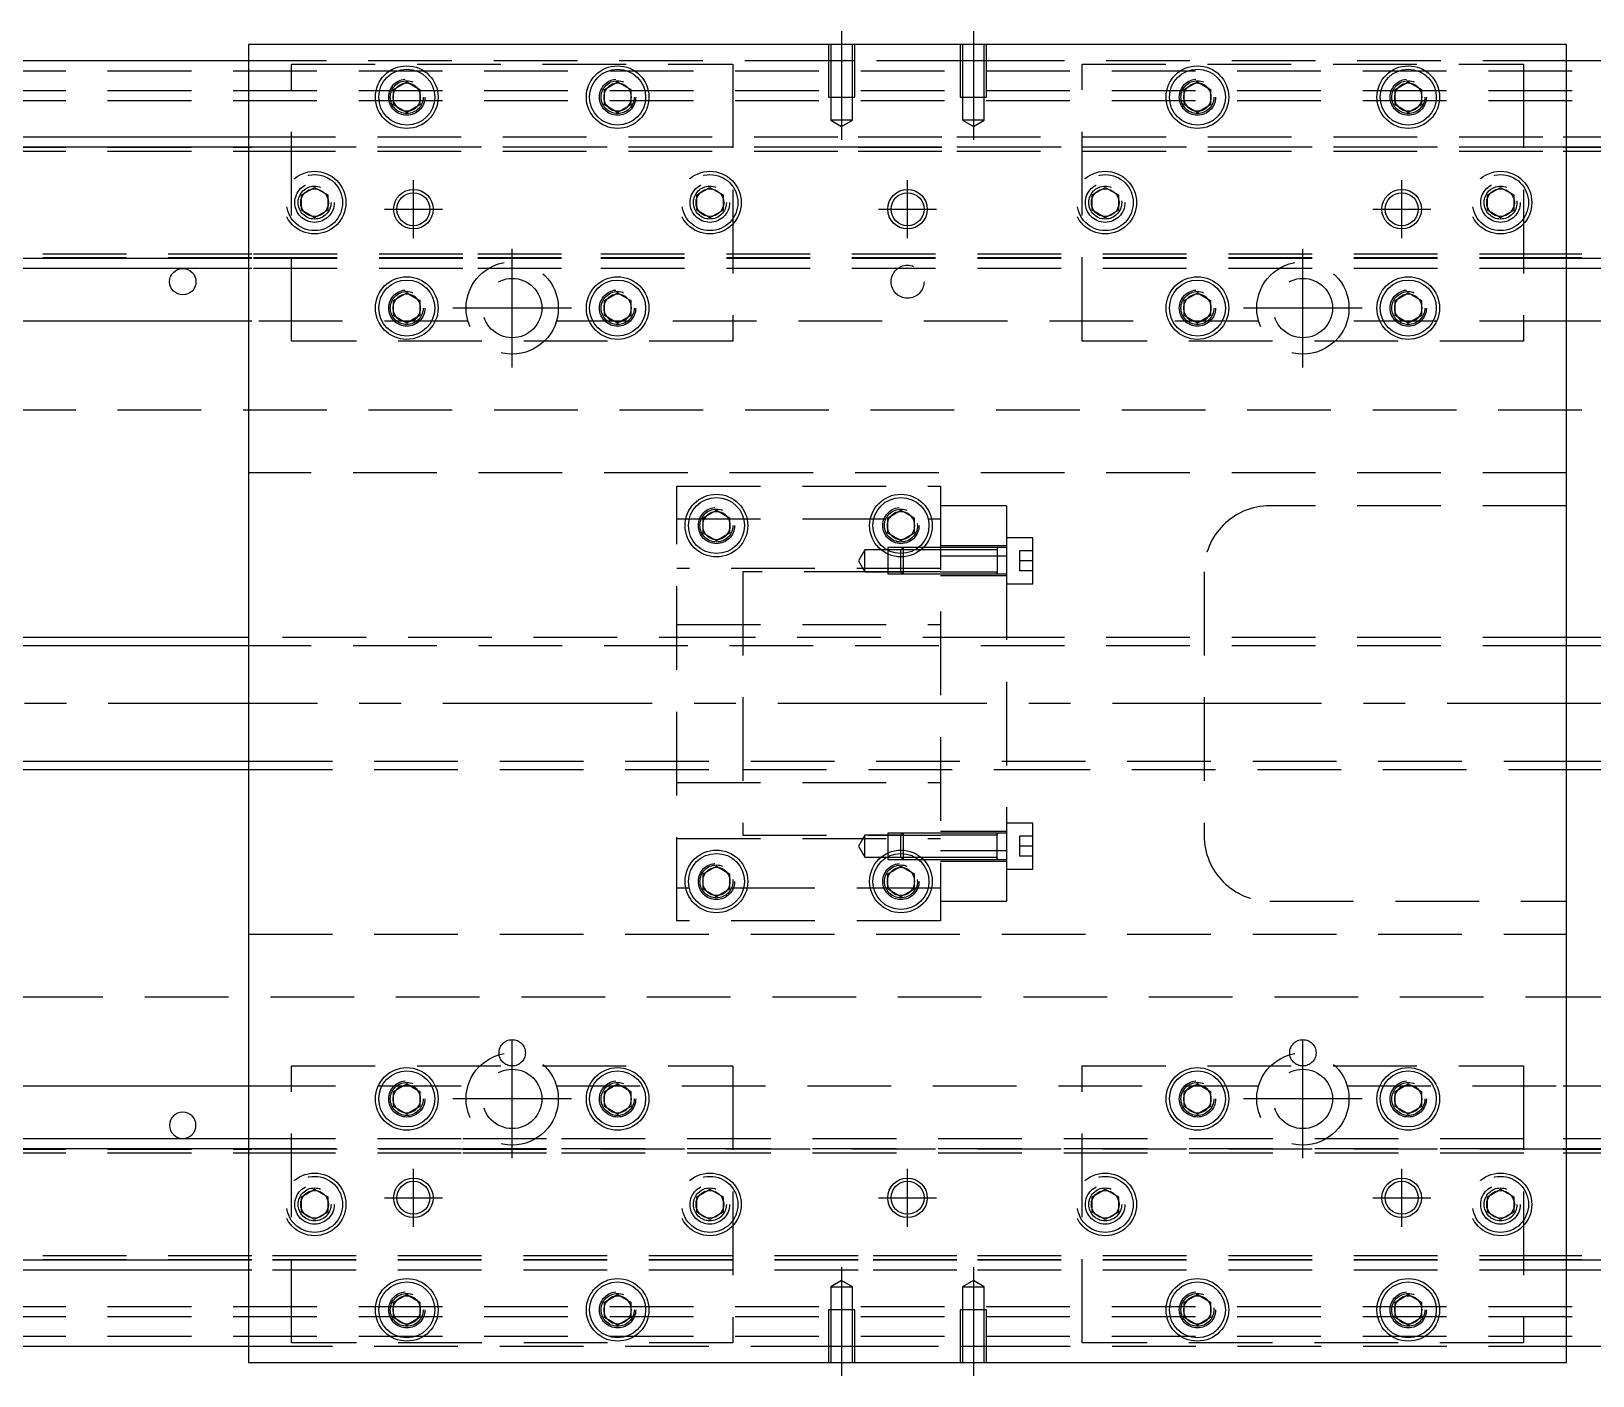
# Model space of a CAD drawing. Extents: x -20 to 921, y -280 to 102.
# Drawn here: x 217 to 454, y -102 to 102 of the extents above; entities that cross this region are included whole.
import ezdxf

# ---------------------------------------------------------------- set-up
doc = ezdxf.new("R2010")
doc.units = 0
doc.linetypes.add('CENTER', pattern=[50.8, 31.75, -6.35, 6.35, -6.35])
doc.linetypes.add('DASHED', pattern=[19.05, 12.7, -6.35])
doc.layers.get('0').update_dxf_attribs({"linetype": 'CONTINUOUS'})
doc.layers.add('CENTER', color=1, linetype='CENTER')

msp = doc.modelspace()

# ---------------------------------------------------------------- linework, layer by layer
at = {"color": 7, "linetype": 'CONTINUOUS'}
for p, q in [((450, 100), (250, 100)), ((250, 100), (250, -100)), ((450, -100), (450, 100)), ((250, 97.5), (0, 97.5)), ((700, 97.5), (450, 97.5)), ((272, 93.1547), (274, 94.309402)), ((272, 90.8453), (272, 93.1547)), ((274, 94.309402), (276, 93.1547)), ((276, 93.1547), (276, 90.8453)), ((304, 93.1547), (306, 94.309402)), ((304, 90.8453), (304, 93.1547)), ((306, 94.309402), (308, 93.1547)), ((308, 93.1547), (308, 90.8453)), ((392, 93.1547), (394, 94.309402)), ((392, 90.8453), (392, 93.1547)), ((394, 94.309402), (396, 93.1547)), ((396, 93.1547), (396, 90.8453)), ((424, 93.1547), (426, 94.309402)), ((424, 90.8453), (424, 93.1547)), ((426, 94.309402), (428, 93.1547)), ((428, 93.1547), (428, 90.8453)), ((274, 89.690598), (272, 90.8453)), ((276, 90.8453), (274, 89.690598)), ((306, 89.690598), (304, 90.8453)), ((308, 90.8453), (306, 89.690598)), ((394, 89.690598), (392, 90.8453)), ((396, 90.8453), (394, 89.690598)), ((426, 89.690598), (424, 90.8453)), ((428, 90.8453), (426, 89.690598)), ((0, 86), (250, 86)), ((450, 86), (700, 86)), ((0, 84.460392), (250, 84.460392)), ((450, 84.460392), (700, 84.460392)), ((250, 67.539608), (0, 67.539608)), ((700, 67.539608), (450, 67.539608)), ((250, 66), (0, 66)), ((700, 66), (450, 66)), ((272, 61.1547), (274, 62.309402)), ((274, 62.309402), (276, 61.1547)), ((304, 61.1547), (306, 62.309402)), ((306, 62.309402), (308, 61.1547)), ((392, 61.1547), (394, 62.309402)), ((394, 62.309402), (396, 61.1547)), ((424, 61.1547), (426, 62.309402)), ((426, 62.309402), (428, 61.1547)), ((272, 58.8453), (272, 61.1547)), ((276, 61.1547), (276, 58.8453)), ((304, 58.8453), (304, 61.1547)), ((308, 61.1547), (308, 58.8453)), ((392, 58.8453), (392, 61.1547)), ((396, 61.1547), (396, 58.8453)), ((424, 58.8453), (424, 61.1547)), ((428, 61.1547), (428, 58.8453)), ((250, 58), (176.708204, 58)), ((274, 57.690598), (272, 58.8453)), ((276, 58.8453), (274, 57.690598)), ((306, 57.690598), (304, 58.8453)), ((308, 58.8453), (306, 57.690598)), ((394, 57.690598), (392, 58.8453)), ((396, 58.8453), (394, 57.690598)), ((426, 57.690598), (424, 58.8453)), ((428, 58.8453), (426, 57.690598)), ((523.291796, 58), (450, 58)), ((319, 28.1547), (321, 29.309402)), ((321, 29.309402), (323, 28.1547)), ((347, 28.1547), (349, 29.309402)), ((349, 29.309402), (351, 28.1547)), ((319, 25.8453), (319, 28.1547)), ((323, 28.1547), (323, 25.8453)), ((347, 25.8453), (347, 28.1547)), ((351, 28.1547), (351, 25.8453)), ((321, 24.690598), (319, 25.8453)), ((323, 25.8453), (321, 24.690598)), ((349, 24.690598), (347, 25.8453)), ((351, 25.8453), (349, 24.690598)), ((363.6, 19.65063), (363.6, 19.651316)), ((250, 10), (28, 10)), ((643, 10), (450, 10)), ((28, -10), (250, -10)), ((450, -10), (643, -10)), ((363.6, -23.65064), (363.6, -23.649954)), ((319, -25.8453), (321, -24.690598)), ((319, -28.1547), (319, -25.8453)), ((321, -24.690598), (323, -25.8453)), ((323, -25.8453), (323, -28.1547)), ((347, -25.8453), (349, -24.690598)), ((347, -28.1547), (347, -25.8453)), ((349, -24.690598), (351, -25.8453)), ((351, -25.8453), (351, -28.1547)), ((321, -29.309402), (319, -28.1547)), ((323, -28.1547), (321, -29.309402)), ((349, -29.309402), (347, -28.1547)), ((351, -28.1547), (349, -29.309402)), ((176.708204, -58), (250, -58)), ((272, -58.8453), (274, -57.690598)), ((272, -61.1547), (272, -58.8453)), ((274, -57.690598), (276, -58.8453)), ((276, -58.8453), (276, -61.1547)), ((304, -58.8453), (306, -57.690598)), ((304, -61.1547), (304, -58.8453)), ((306, -57.690598), (308, -58.8453)), ((308, -58.8453), (308, -61.1547)), ((392, -58.8453), (394, -57.690598)), ((392, -61.1547), (392, -58.8453)), ((394, -57.690598), (396, -58.8453)), ((396, -58.8453), (396, -61.1547)), ((424, -58.8453), (426, -57.690598)), ((424, -61.1547), (424, -58.8453)), ((426, -57.690598), (428, -58.8453)), ((428, -58.8453), (428, -61.1547)), ((450, -58), (523.291796, -58)), ((274, -62.309402), (272, -61.1547)), ((276, -61.1547), (274, -62.309402)), ((306, -62.309402), (304, -61.1547)), ((308, -61.1547), (306, -62.309402)), ((394, -62.309402), (392, -61.1547)), ((396, -61.1547), (394, -62.309402)), ((426, -62.309402), (424, -61.1547)), ((428, -61.1547), (426, -62.309402)), ((0, -66), (250, -66)), ((450, -66), (700, -66)), ((0, -67.539608), (250, -67.539608)), ((450, -67.539608), (700, -67.539608)), ((250, -84.460392), (0, -84.460392)), ((700, -84.460392), (450, -84.460392)), ((250, -86), (0, -86)), ((700, -86), (450, -86)), ((272, -90.8453), (274, -89.690598)), ((274, -89.690598), (276, -90.8453)), ((304, -90.8453), (306, -89.690598)), ((306, -89.690598), (308, -90.8453)), ((392, -90.8453), (394, -89.690598)), ((394, -89.690598), (396, -90.8453)), ((424, -90.8453), (426, -89.690598)), ((426, -89.690598), (428, -90.8453)), ((272, -93.1547), (272, -90.8453)), ((276, -90.8453), (276, -93.1547)), ((304, -93.1547), (304, -90.8453)), ((308, -90.8453), (308, -93.1547)), ((392, -93.1547), (392, -90.8453)), ((396, -90.8453), (396, -93.1547)), ((424, -93.1547), (424, -90.8453)), ((428, -90.8453), (428, -93.1547)), ((274, -94.309402), (272, -93.1547)), ((276, -93.1547), (274, -94.309402)), ((306, -94.309402), (304, -93.1547)), ((308, -93.1547), (306, -94.309402)), ((394, -94.309402), (392, -93.1547)), ((396, -93.1547), (394, -94.309402)), ((426, -94.309402), (424, -93.1547)), ((428, -93.1547), (426, -94.309402)), ((0, -97.5), (250, -97.5)), ((450, -97.5), (700, -97.5)), ((250, -100), (450, -100))]:
    msp.add_line(p, q, dxfattribs=at)
at = {"color": 3, "linetype": 'DASHED'}
for p, q in [((338.000006, 100), (338.000006, 92)), ((338.35, 100), (338.35, 92)), ((341.65, 92), (341.65, 100)), ((341.999994, 92), (341.999994, 100)), ((358.000006, 100), (358.000006, 92)), ((358.35, 100), (358.35, 92)), ((361.65, 92), (361.65, 100)), ((361.999994, 92), (361.999994, 100)), ((338.000006, 97.5), (250, 97.5)), ((341.999994, 97.5), (338.000006, 97.5)), ((358.000006, 97.5), (341.999994, 97.5)), ((361.999994, 97.5), (358.000006, 97.5)), ((450, 97.5), (361.999994, 97.5)), ((0, 96), (700, 96)), ((256.5, 55), (256.5, 97)), ((256.5, 97), (323.5, 97)), ((323.5, 97), (323.5, 55)), ((376.5, 55), (376.5, 97)), ((376.5, 97), (443.5, 97)), ((443.5, 97), (443.5, 55)), ((0, 93), (700, 93)), ((0, 91.5), (700, 91.5)), ((338.000006, 92), (341.999994, 92)), ((338.35, 92), (338.35, 88.5)), ((341.65, 88.5), (341.65, 92)), ((358.000006, 92), (361.999994, 92)), ((358.35, 92), (358.35, 88.5)), ((361.65, 88.5), (361.65, 92)), ((341.65, 88.5), (338.35, 88.5)), ((338.35, 88.5), (340, 87.547372)), ((340, 87.547372), (341.65, 88.5)), ((361.65, 88.5), (358.35, 88.5)), ((358.35, 88.5), (360, 87.547372)), ((360, 87.547372), (361.65, 88.5)), ((250, 86), (250.5, 86)), ((250.5, 86), (342.5, 86)), ((342.5, 86), (357.5, 86)), ((357.5, 86), (449.5, 86)), ((449.5, 86), (450, 86)), ((0, 84.403994), (250.5, 84.403994)), ((0, 83.8), (250.5, 83.8)), ((250, 84.460392), (250.5, 84.460392)), ((250.5, 84.460392), (342.5, 84.460392)), ((342.5, 84.403994), (250.5, 84.403994)), ((250.5, 83.8), (342.5, 83.8)), ((342.5, 84.460392), (357.5, 84.460392)), ((342.5, 84.403994), (357.5, 84.403994)), ((342.5, 83.8), (357.5, 83.8)), ((357.5, 84.460392), (449.5, 84.460392)), ((449.5, 84.403994), (357.5, 84.403994)), ((357.5, 83.8), (449.5, 83.8)), ((449.5, 84.460392), (450, 84.460392)), ((449.5, 84.403994), (700, 84.403994)), ((449.5, 83.8), (700, 83.8)), ((258, 77.1547), (260, 78.309402)), ((260, 78.309402), (262, 77.1547)), ((318, 77.1547), (320, 78.309402)), ((320, 78.309402), (322, 77.1547)), ((378, 77.1547), (380, 78.309402)), ((380, 78.309402), (382, 77.1547)), ((438, 77.1547), (440, 78.309402)), ((440, 78.309402), (442, 77.1547)), ((257.5, 76), (257.534018, 76.411016)), ((258, 74.8453), (258, 77.1547)), ((262, 77.1547), (262, 74.8453)), ((317.5, 76), (317.534018, 76.411016)), ((318, 74.8453), (318, 77.1547)), ((322, 77.1547), (322, 74.8453)), ((378, 74.8453), (378, 77.1547)), ((382, 77.1547), (382, 74.8453)), ((382.483582, 76.286038), (382.5, 76)), ((438, 74.8453), (438, 77.1547)), ((442, 77.1547), (442, 74.8453)), ((442.483582, 76.286038), (442.5, 76)), ((260, 73.690598), (258, 74.8453)), ((262, 74.8453), (260, 73.690598)), ((320, 73.690598), (318, 74.8453)), ((322, 74.8453), (320, 73.690598)), ((380, 73.690598), (378, 74.8453)), ((382, 74.8453), (380, 73.690598)), ((440, 73.690598), (438, 74.8453)), ((442, 74.8453), (440, 73.690598)), ((250.5, 68.2), (0, 68.2)), ((250.5, 67.596006), (0, 67.596006)), ((250.5, 67.539608), (250, 67.539608)), ((282.5, 68.2), (250.5, 68.2)), ((282.5, 67.596006), (250.5, 67.596006)), ((282.5, 67.539608), (250.5, 67.539608)), ((297.5, 68.2), (282.5, 68.2)), ((297.5, 67.596006), (282.5, 67.596006)), ((297.5, 67.539608), (282.5, 67.539608)), ((449.5, 68.2), (297.5, 68.2)), ((449.5, 67.596006), (297.5, 67.596006)), ((449.5, 67.539608), (297.5, 67.539608)), ((700, 68.2), (449.5, 68.2)), ((700, 67.596006), (449.5, 67.596006)), ((450, 67.539608), (449.5, 67.539608)), ((250.5, 66), (250, 66)), ((282.5, 66), (250.5, 66)), ((297.5, 66), (282.5, 66)), ((449.5, 66), (297.5, 66)), ((450, 66), (449.5, 66)), ((250.5, 58), (250, 58)), ((283.291796, 58), (250.5, 58)), ((403.291796, 58), (296.708204, 58)), ((305.464102, 58), (305.359688, 58)), ((306.640312, 58), (306.535898, 58)), ((393.464102, 58), (393.359688, 58)), ((394.640312, 58), (394.535898, 58)), ((449.5, 58), (416.708204, 58)), ((450, 58), (449.5, 58)), ((323.5, 55), (256.5, 55)), ((443.5, 55), (376.5, 55)), ((700, 44.5), (5.640312, 44.5)), ((450, 35), (250, 35)), ((315, -33), (315, 33)), ((315, 33), (355, 33)), ((355, 33), (355, -33)), ((365, 30), (355, 30)), ((365, 30), (365, 22.36068)), ((450, 30), (405, 30)), ((315, 28), (355, 28)), ((318.5, 27), (318.518502, 27.303588)), ((351.483582, 27.286038), (351.5, 27)), ((365, 23.900636), (355, 23.900636)), ((369, 25.150636), (365, 25.150636)), ((369, 18.150636), (369, 25.150636)), ((343.5, 23.300636), (342.547372, 21.650636)), ((342.547372, 21.650636), (343.5, 20.000636)), ((343.5, 20.000636), (343.5, 23.300636)), ((347, 23.300636), (343.5, 23.300636)), ((347, 23.65063), (347, 23.25)), ((349.34998, 23.65063), (347, 23.65063)), ((348.99998, 23.300636), (347, 23.300636)), ((347, 23.25), (347, 22.691578)), ((347, 22.691578), (347, 19.65064)), ((349.35, 23.650636), (349, 23.300636)), ((349, 22.75), (349, 23.300636)), ((351.092176, 23.300636), (349, 23.300636)), ((349, 22.25), (349, 22.75)), ((349, 20.000636), (349, 22.25)), ((351.616146, 23.65063), (349.349994, 23.65063)), ((349.35, 23.650636), (349.35, 22.764436)), ((351.616152, 23.650636), (349.35, 23.650636)), ((349.35, 22.764436), (349.35, 22.262912)), ((349.35, 22.262912), (349.35, 19.650636)), ((351.979462, 23.300636), (351.092176, 23.300636)), ((352.368118, 23.65063), (351.616146, 23.65063)), ((352.368124, 23.650636), (351.616152, 23.650636)), ((355, 23.300636), (351.979462, 23.300636)), ((355, 23.65063), (352.368118, 23.65063)), ((355, 23.650636), (352.368124, 23.650636)), ((365, 22.36068), (355, 22.36068)), ((363.605, 23.650636), (355.00002, 23.650636)), ((363.6, 23.300636), (355.00002, 23.300636)), ((365, 23.650636), (363.595, 23.650636)), ((363.6, 23.650636), (363.6, 19.650636)), ((365, 22.36068), (365, -22.36068)), ((367, 23.150636), (367, 21.650636)), ((369, 23.150636), (367, 23.150636)), ((367, 21.650636), (367, 20.150636)), ((369, 21.650636), (367, 21.650636)), ((355, 20.5), (315, 20.5)), ((325, 20), (325, -20)), ((347, 20), (325, 20)), ((343.5, 20.000636), (347, 20.000636)), ((347, 20.000636), (348.99998, 20.000636)), ((349.000636, 20), (347, 20)), ((347, 19.65064), (349.34998, 19.65064)), ((349, 20.000636), (349.35, 19.650636)), ((355, 20), (349.000636, 20)), ((349.349994, 19.65064), (355, 19.65064)), ((349.35, 19.650636), (355, 19.650636)), ((355, 19.400636), (365, 19.400636)), ((355.00002, 20.000636), (363.6, 20.000636)), ((355.00002, 19.650636), (363.605, 19.650636)), ((363.595, 19.650636), (365, 19.650636)), ((363.6, 19.650636), (363.6, 19.867096)), ((369, 20.150636), (367, 20.150636)), ((395, 20), (395, -20)), ((365, 18.150636), (369, 18.150636)), ((315, 12), (355, 12)), ((324.99998, 10), (250, 10)), ((365, 10), (325, 10)), ((450, 10), (365.00002, 10)), ((450, 8.75), (250, 8.75)), ((250, -8.75), (450, -8.75)), ((250, -10), (324.99998, -10)), ((325, -10), (365, -10)), ((365.00002, -10), (450, -10)), ((315, -12), (355, -12)), ((369, -18.150636), (365, -18.150636)), ((369, -25.150636), (369, -18.150636)), ((315, -20.5), (355, -20.5)), ((325, -20), (347, -20)), ((343.5, -20.000636), (342.547372, -21.650636)), ((343.5, -23.300636), (343.5, -20.000636)), ((347, -20.000636), (343.5, -20.000636)), ((347, -19.65064), (347, -22.691578)), ((349.34998, -19.65064), (347, -19.65064)), ((347, -20), (349.000636, -20)), ((348.99998, -20.000636), (347, -20.000636)), ((349.35, -19.650636), (349, -20.000636)), ((349, -22.25), (349, -20.000636)), ((349.000636, -20), (355, -20)), ((355, -19.65064), (349.349994, -19.65064)), ((349.35, -19.650636), (349.35, -22.262912)), ((355, -19.650636), (349.35, -19.650636)), ((365, -19.400636), (355, -19.400636)), ((363.605, -19.650636), (355.00002, -19.650636)), ((363.6, -20.000636), (355.00002, -20.000636)), ((365, -19.650636), (363.595, -19.650636)), ((363.6, -19.867096), (363.6, -19.650636)), ((363.6, -19.650636), (363.6, -19.867302)), ((363.6, -23.434174), (363.6, -19.867096)), ((367, -20.150636), (367, -21.650636)), ((369, -20.150636), (367, -20.150636)), ((342.547372, -21.650636), (343.5, -23.300636)), ((343.5, -23.300636), (347, -23.300636)), ((347, -22.691578), (347, -23.25)), ((347, -23.25), (347, -23.65063)), ((347, -23.300636), (348.99998, -23.300636)), ((347, -23.65063), (349.34998, -23.65063)), ((349, -22.75), (349, -22.25)), ((349, -23.300636), (349, -22.75)), ((349, -23.300636), (351.092176, -23.300636)), ((349, -23.300636), (349.35, -23.650636)), ((349.349994, -23.65063), (351.616146, -23.65063)), ((349.35, -22.262912), (349.35, -22.764436)), ((349.35, -22.764436), (349.35, -23.650636)), ((349.35, -23.650636), (351.616152, -23.650636)), ((351.092176, -23.300636), (351.979462, -23.300636)), ((351.616146, -23.65063), (352.368118, -23.65063)), ((351.616152, -23.650636), (352.368124, -23.650636)), ((351.979462, -23.300636), (355, -23.300636)), ((352.368118, -23.65063), (355, -23.65063)), ((352.368124, -23.650636), (355, -23.650636)), ((365, -22.36068), (355, -22.36068)), ((365, -22.36068), (355, -22.36068)), ((355.00002, -23.300636), (363.6, -23.300636)), ((355.00002, -23.650636), (363.605, -23.650636)), ((363.595, -23.650636), (365, -23.650636)), ((363.6, -23.433926), (363.6, -23.650636)), ((363.6, -23.650636), (363.6, -23.434174)), ((365, -22.36068), (365, -30)), ((367, -21.650636), (367, -23.150636)), ((369, -21.650636), (367, -21.650636)), ((369, -23.150636), (367, -23.150636)), ((355, -23.900636), (365, -23.900636)), ((365, -25.150636), (369, -25.150636)), ((355, -28), (315, -28)), ((323.483582, -26.713962), (323.5, -27)), ((351.483582, -26.713962), (351.5, -27)), ((355, -30), (365, -30)), ((405, -30), (450, -30)), ((355, -33), (315, -33)), ((250, -35), (450, -35)), ((5.640312, -44.5), (700, -44.5)), ((256.5, -97), (256.5, -55)), ((256.5, -55), (323.5, -55)), ((323.5, -55), (323.5, -97)), ((376.5, -55), (443.5, -55)), ((376.5, -97), (376.5, -55)), ((443.5, -55), (443.5, -97)), ((250, -58), (250.5, -58)), ((250.5, -58), (283.291796, -58)), ((296.708204, -58), (403.291796, -58)), ((305.359688, -58), (305.464102, -58)), ((306.535898, -58), (306.640312, -58)), ((416.708204, -58), (449.5, -58)), ((449.5, -58), (450, -58)), ((271.5, -60), (271.512884, -59.746512)), ((303.5, -60), (303.518502, -59.696412)), ((250, -66), (250.5, -66)), ((250.5, -66), (282.5, -66)), ((282.5, -66), (297.5, -66)), ((297.5, -66), (449.5, -66)), ((449.5, -66), (450, -66)), ((0, -67.596006), (250.5, -67.596006)), ((0, -68.2), (250.5, -68.2)), ((250, -67.539608), (250.5, -67.539608)), ((250.5, -67.539608), (282.5, -67.539608)), ((282.5, -67.596006), (250.5, -67.596006)), ((250.5, -68.2), (282.5, -68.2)), ((282.5, -67.539608), (297.5, -67.539608)), ((282.5, -67.596006), (297.5, -67.596006)), ((282.5, -68.2), (297.5, -68.2)), ((297.5, -67.539608), (449.5, -67.539608)), ((449.5, -67.596006), (297.5, -67.596006)), ((297.5, -68.2), (449.5, -68.2)), ((449.5, -67.539608), (450, -67.539608)), ((449.5, -67.596006), (700, -67.596006)), ((449.5, -68.2), (700, -68.2)), ((257.5, -76), (257.534018, -75.588984)), ((258, -74.8453), (260, -73.690598)), ((258, -77.1547), (258, -74.8453)), ((260, -73.690598), (262, -74.8453)), ((262, -74.8453), (262, -77.1547)), ((317.5, -76), (317.534018, -75.588984)), ((318, -74.8453), (320, -73.690598)), ((318, -77.1547), (318, -74.8453)), ((320, -73.690598), (322, -74.8453)), ((322, -74.8453), (322, -77.1547)), ((377.5, -76), (377.534018, -75.588984)), ((378, -74.8453), (380, -73.690598)), ((378, -77.1547), (378, -74.8453)), ((380, -73.690598), (382, -74.8453)), ((382, -74.8453), (382, -77.1547)), ((437.5, -76), (437.534018, -75.588984)), ((438, -74.8453), (440, -73.690598)), ((438, -77.1547), (438, -74.8453)), ((440, -73.690598), (442, -74.8453)), ((442, -74.8453), (442, -77.1547)), ((260, -78.309402), (258, -77.1547)), ((262, -77.1547), (260, -78.309402)), ((320, -78.309402), (318, -77.1547)), ((322, -77.1547), (320, -78.309402)), ((380, -78.309402), (378, -77.1547)), ((382, -77.1547), (380, -78.309402)), ((440, -78.309402), (438, -77.1547)), ((442, -77.1547), (440, -78.309402)), ((250.5, -83.8), (0, -83.8)), ((250.5, -84.403994), (0, -84.403994)), ((250.5, -84.460392), (250, -84.460392)), ((342.5, -83.8), (250.5, -83.8)), ((342.5, -84.403994), (250.5, -84.403994)), ((342.5, -84.460392), (250.5, -84.460392)), ((357.5, -83.8), (342.5, -83.8)), ((357.5, -84.403994), (342.5, -84.403994)), ((357.5, -84.460392), (342.5, -84.460392)), ((449.5, -83.8), (357.5, -83.8)), ((449.5, -84.403994), (357.5, -84.403994)), ((449.5, -84.460392), (357.5, -84.460392)), ((700, -83.8), (449.5, -83.8)), ((700, -84.403994), (449.5, -84.403994)), ((450, -84.460392), (449.5, -84.460392)), ((250.5, -86), (250, -86)), ((342.5, -86), (250.5, -86)), ((340, -87.547372), (338.35, -88.5)), ((341.65, -88.5), (340, -87.547372)), ((357.5, -86), (342.5, -86)), ((449.5, -86), (357.5, -86)), ((360, -87.547372), (358.35, -88.5)), ((361.65, -88.5), (360, -87.547372)), ((450, -86), (449.5, -86)), ((338.35, -88.5), (341.65, -88.5)), ((338.35, -88.5), (338.35, -92)), ((341.65, -92), (341.65, -88.5)), ((358.35, -88.5), (361.65, -88.5)), ((358.35, -88.5), (358.35, -92)), ((361.65, -92), (361.65, -88.5)), ((0, -91.5), (700, -91.5)), ((271.5, -92), (271.512884, -91.746512)), ((303.5, -92), (303.512884, -91.746512)), ((341.999994, -92), (338.000006, -92)), ((338.000006, -92), (338.000006, -100)), ((338.35, -92), (338.35, -100)), ((341.65, -100), (341.65, -92)), ((341.999994, -100), (341.999994, -92)), ((361.999994, -92), (358.000006, -92)), ((358.000006, -92), (358.000006, -100)), ((358.35, -92), (358.35, -100)), ((361.65, -100), (361.65, -92)), ((361.999994, -100), (361.999994, -92)), ((396.483582, -91.713962), (396.5, -92)), ((423.5, -92), (423.512884, -91.746512)), ((0, -93), (700, -93)), ((0, -96), (700, -96)), ((323.5, -97), (256.5, -97)), ((443.5, -97), (376.5, -97)), ((250, -97.5), (338.000006, -97.5)), ((338.000006, -97.5), (341.999994, -97.5)), ((341.999994, -97.5), (358.000006, -97.5)), ((358.000006, -97.5), (361.999994, -97.5)), ((361.999994, -97.5), (450, -97.5))]:
    msp.add_line(p, q, dxfattribs=at)
at = {"color": 3, "linetype": 'CONTINUOUS'}
for p, q in [((250, 8.75), (28, 8.75)), ((643, 8.75), (450, 8.75)), ((28, -8.75), (250, -8.75)), ((450, -8.75), (643, -8.75))]:
    msp.add_line(p, q, dxfattribs=at)
at = {"color": 7, "linetype": 'CONTINUOUS'}
for centre, radius in [((274, 92), 4.75), ((274, 92), 4.25), ((306, 92), 4.75), ((306, 92), 4.25), ((394, 92), 4.75), ((394, 92), 4.25), ((426, 92), 4.75), ((426, 92), 4.25), ((260, 76), 2.1), ((275, 75), 2.5), ((320, 76), 2.1), ((350, 75), 3), ((350, 75), 2.5), ((380, 76), 2.1), ((425, 75), 2.5), ((440, 76), 2.1), ((240, 64), 2), ((274, 60), 4.75), ((274, 60), 4.25), ((306, 60), 4.75), ((306, 60), 4.25), ((394, 60), 4.75), ((394, 60), 4.25), ((426, 60), 4.75), ((426, 60), 4.25), ((321, 27), 4.75), ((321, 27), 4.25), ((349, 27), 4.75), ((349, 27), 4.25), ((321, -27), 4.75), ((321, -27), 4.25), ((349, -27), 4.75), ((349, -27), 4.25), ((274, -60), 4.75), ((274, -60), 4.25), ((306, -60), 4.75), ((306, -60), 4.25), ((394, -60), 4.75), ((394, -60), 4.25), ((426, -60), 4.75), ((426, -60), 4.25), ((275, -75), 2.5), ((350, -75), 3), ((350, -75), 2.5), ((425, -75), 2.5), ((260, -76), 2.1), ((320, -76), 2.1), ((380, -76), 2.1), ((440, -76), 2.1), ((274, -92), 4.75), ((306, -92), 4.75), ((394, -92), 4.75), ((426, -92), 4.75), ((274, -92), 4.25), ((306, -92), 4.25), ((394, -92), 4.25), ((426, -92), 4.25)]:
    msp.add_circle(centre, radius, dxfattribs=at)
at = {"color": 3, "linetype": 'DASHED'}
for centre, radius in [((274, 92), 2.75), ((274, 92), 2.5), ((306, 92), 2.75), ((306, 92), 2.5), ((394, 92), 2.75), ((394, 92), 2.5), ((426, 92), 2.75), ((426, 92), 2.5), ((260, 76), 4.75), ((320, 76), 4.75), ((380, 76), 4.75), ((440, 76), 4.75), ((260, 76), 4.25), ((260, 76), 3), ((260, 76), 2.5), ((320, 76), 4.25), ((320, 76), 3), ((320, 76), 2.5), ((380, 76), 4.25), ((380, 76), 3), ((380, 76), 2.5), ((440, 76), 4.25), ((440, 76), 3), ((440, 76), 2.5), ((290, 60), 7), ((350, 64), 2.5), ((410, 60), 7), ((290, 60), 4.5), ((410, 60), 4.5), ((274, 60), 2.75), ((274, 60), 2.5), ((306, 60), 2.75), ((306, 60), 2.5), ((394, 60), 2.75), ((394, 60), 2.5), ((426, 60), 2.75), ((426, 60), 2.5), ((321, 27), 2.75), ((321, 27), 2.5), ((349, 27), 2.75), ((349, 27), 2.5), ((321, -27), 2.75), ((321, -27), 2.5), ((349, -27), 2.75), ((349, -27), 2.5), ((290, -53), 2), ((410, -53), 2), ((290, -60), 7), ((410, -60), 7), ((290, -60), 4.5), ((410, -60), 4.5), ((274, -60), 2.75), ((274, -60), 2.5), ((306, -60), 2.75), ((306, -60), 2.5), ((394, -60), 2.75), ((394, -60), 2.5), ((426, -60), 2.75), ((426, -60), 2.5), ((260, -76), 4.75), ((260, -76), 4.25), ((260, -76), 3), ((320, -76), 4.75), ((320, -76), 4.25), ((320, -76), 3), ((380, -76), 4.75), ((380, -76), 4.25), ((380, -76), 3), ((440, -76), 4.75), ((440, -76), 4.25), ((440, -76), 3), ((260, -76), 2.5), ((320, -76), 2.5), ((380, -76), 2.5), ((440, -76), 2.5), ((274, -92), 2.75), ((274, -92), 2.5), ((306, -92), 2.75), ((306, -92), 2.5), ((394, -92), 2.75), ((394, -92), 2.5), ((426, -92), 2.75), ((426, -92), 2.5)]:
    msp.add_circle(centre, radius, dxfattribs=at)
at = {"color": 3, "linetype": 'CONTINUOUS'}
for centre in [(275, 75), (425, 75), (275, -75), (425, -75)]:
    msp.add_circle(centre, 3, dxfattribs=at)
at = {"color": 7, "linetype": 'CONTINUOUS'}
for centre, radius, start, end in [((274, 92), 2.1, 162.24721, 180), ((274, 92), 2.1, 137.75279, 162.24721), ((274, 92), 2.1, 102.24721, 137.75279), ((274, 92), 2.1, 77.75279, 102.24721), ((274, 92), 2.1, 42.24721, 77.75279), ((274, 92), 2.1, 17.75279, 42.24721), ((274, 92), 2.1, 342.24721, 17.75279), ((306, 92), 2.1, 162.24721, 180), ((306, 92), 2.1, 137.75279, 162.24721), ((306, 92), 2.1, 102.24721, 137.75279), ((306, 92), 2.1, 77.75279, 102.24721), ((306, 92), 2.1, 42.24721, 77.75279), ((306, 92), 2.1, 17.75279, 42.24721), ((306, 92), 2.1, 342.24721, 17.75279), ((394, 92), 2.1, 162.24721, 180), ((394, 92), 2.1, 137.75279, 162.24721), ((394, 92), 2.1, 102.24721, 137.75279), ((394, 92), 2.1, 77.75279, 102.24721), ((394, 92), 2.1, 42.24721, 77.75279), ((394, 92), 2.1, 17.75279, 42.24721), ((394, 92), 2.1, 342.24721, 17.75279), ((426, 92), 2.1, 162.24721, 180), ((426, 92), 2.1, 137.75279, 162.24721), ((426, 92), 2.1, 102.24721, 137.75279), ((426, 92), 2.1, 77.75279, 102.24721), ((426, 92), 2.1, 42.24721, 77.75279), ((426, 92), 2.1, 17.75279, 42.24721), ((426, 92), 2.1, 342.24721, 17.75279), ((274, 92), 2.1, 180, 197.75279), ((274, 92), 2.1, 197.75279, 222.24721), ((274, 92), 2.1, 222.24721, 257.75279), ((274, 92), 2.1, 282.24721, 317.75279), ((274, 92), 2.1, 317.75279, 342.24721), ((306, 92), 2.1, 180, 197.75279), ((306, 92), 2.1, 197.75279, 222.24721), ((306, 92), 2.1, 222.24721, 257.75279), ((306, 92), 2.1, 282.24721, 317.75279), ((306, 92), 2.1, 317.75279, 342.24721), ((394, 92), 2.1, 180, 197.75279), ((394, 92), 2.1, 197.75279, 222.24721), ((394, 92), 2.1, 222.24721, 257.75279), ((394, 92), 2.1, 282.24721, 317.75279), ((394, 92), 2.1, 317.75279, 342.24721), ((426, 92), 2.1, 180, 197.75279), ((426, 92), 2.1, 197.75279, 222.24721), ((426, 92), 2.1, 222.24721, 257.75279), ((426, 92), 2.1, 282.24721, 317.75279), ((426, 92), 2.1, 317.75279, 342.24721), ((274, 92), 2.1, 257.75279, 282.24721), ((306, 92), 2.1, 257.75279, 282.24721), ((394, 92), 2.1, 257.75279, 282.24721), ((426, 92), 2.1, 257.75279, 282.24721), ((274, 60), 2.1, 102.24721, 137.75279), ((274, 60), 2.1, 77.75279, 102.24721), ((274, 60), 2.1, 42.24721, 77.75279), ((306, 60), 2.1, 102.24721, 137.75279), ((306, 60), 2.1, 77.75279, 102.24721), ((306, 60), 2.1, 42.24721, 77.75279), ((394, 60), 2.1, 102.24721, 137.75279), ((394, 60), 2.1, 77.75279, 102.24721), ((394, 60), 2.1, 42.24721, 77.75279), ((426, 60), 2.1, 102.24721, 137.75279), ((426, 60), 2.1, 77.75279, 102.24721), ((426, 60), 2.1, 42.24721, 77.75279), ((274, 60), 2.1, 162.24721, 180), ((274, 60), 2.1, 180, 197.75279), ((274, 60), 2.1, 137.75279, 162.24721), ((274, 60), 2.1, 197.75279, 222.24721), ((274, 60), 2.1, 17.75279, 42.24721), ((274, 60), 2.1, 317.75279, 342.24721), ((274, 60), 2.1, 342.24721, 17.75279), ((306, 60), 2.1, 162.24721, 180), ((306, 60), 2.1, 180, 197.75279), ((306, 60), 2.1, 137.75279, 162.24721), ((306, 60), 2.1, 197.75279, 222.24721), ((306, 60), 2.1, 17.75279, 42.24721), ((306, 60), 2.1, 317.75279, 342.24721), ((306, 60), 2.1, 342.24721, 17.75279), ((394, 60), 2.1, 162.24721, 180), ((394, 60), 2.1, 180, 197.75279), ((394, 60), 2.1, 137.75279, 162.24721), ((394, 60), 2.1, 197.75279, 222.24721), ((394, 60), 2.1, 17.75279, 42.24721), ((394, 60), 2.1, 317.75279, 342.24721), ((394, 60), 2.1, 342.24721, 17.75279), ((426, 60), 2.1, 162.24721, 180), ((426, 60), 2.1, 180, 197.75279), ((426, 60), 2.1, 137.75279, 162.24721), ((426, 60), 2.1, 197.75279, 222.24721), ((426, 60), 2.1, 17.75279, 42.24721), ((426, 60), 2.1, 317.75279, 342.24721), ((426, 60), 2.1, 342.24721, 17.75279), ((274, 60), 2.1, 222.24721, 257.75279), ((274, 60), 2.1, 257.75279, 282.24721), ((274, 60), 2.1, 282.24721, 317.75279), ((306, 60), 2.1, 222.24721, 257.75279), ((306, 60), 2.1, 257.75279, 282.24721), ((306, 60), 2.1, 282.24721, 317.75279), ((394, 60), 2.1, 222.24721, 257.75279), ((394, 60), 2.1, 257.75279, 282.24721), ((394, 60), 2.1, 282.24721, 317.75279), ((426, 60), 2.1, 222.24721, 257.75279), ((426, 60), 2.1, 257.75279, 282.24721), ((426, 60), 2.1, 282.24721, 317.75279), ((321, 27), 2.1, 102.24721, 137.75279), ((321, 27), 2.1, 77.75279, 102.24721), ((321, 27), 2.1, 42.24721, 77.75279), ((349, 27), 2.1, 102.24721, 137.75279), ((349, 27), 2.1, 77.75279, 102.24721), ((349, 27), 2.1, 42.24721, 77.75279), ((321, 27), 2.1, 162.24721, 180), ((321, 27), 2.1, 180, 197.75279), ((321, 27), 2.1, 137.75279, 162.24721), ((321, 27), 2.1, 197.75279, 222.24721), ((321, 27), 2.1, 17.75279, 42.24721), ((321, 27), 2.1, 317.75279, 342.24721), ((321, 27), 2.1, 342.24721, 17.75279), ((349, 27), 2.1, 162.24721, 180), ((349, 27), 2.1, 180, 197.75279), ((349, 27), 2.1, 137.75279, 162.24721), ((349, 27), 2.1, 197.75279, 222.24721), ((349, 27), 2.1, 17.75279, 42.24721), ((349, 27), 2.1, 317.75279, 342.24721), ((349, 27), 2.1, 342.24721, 17.75279), ((321, 27), 2.1, 222.24721, 257.75279), ((321, 27), 2.1, 257.75279, 282.24721), ((321, 27), 2.1, 282.24721, 317.75279), ((349, 27), 2.1, 222.24721, 257.75279), ((349, 27), 2.1, 257.75279, 282.24721), ((349, 27), 2.1, 282.24721, 317.75279), ((321, -27), 2.1, 137.75279, 162.24721), ((321, -27), 2.1, 102.24721, 137.75279), ((321, -27), 2.1, 77.75279, 102.24721), ((321, -27), 2.1, 42.24721, 77.75279), ((321, -27), 2.1, 17.75279, 42.24721), ((349, -27), 2.1, 137.75279, 162.24721), ((349, -27), 2.1, 102.24721, 137.75279), ((349, -27), 2.1, 77.75279, 102.24721), ((349, -27), 2.1, 42.24721, 77.75279), ((349, -27), 2.1, 17.75279, 42.24721), ((321, -27), 2.1, 162.24721, 180), ((321, -27), 2.1, 180, 197.75279), ((321, -27), 2.1, 197.75279, 222.24721), ((321, -27), 2.1, 222.24721, 257.75279), ((321, -27), 2.1, 282.24721, 317.75279), ((321, -27), 2.1, 317.75279, 342.24721), ((321, -27), 2.1, 342.24721, 17.75279), ((349, -27), 2.1, 162.24721, 180), ((349, -27), 2.1, 180, 197.75279), ((349, -27), 2.1, 197.75279, 222.24721), ((349, -27), 2.1, 222.24721, 257.75279), ((349, -27), 2.1, 282.24721, 317.75279), ((349, -27), 2.1, 317.75279, 342.24721), ((349, -27), 2.1, 342.24721, 17.75279), ((321, -27), 2.1, 257.75279, 282.24721), ((349, -27), 2.1, 257.75279, 282.24721), ((274, -60), 2.1, 137.75279, 162.24721), ((274, -60), 2.1, 102.24721, 137.75279), ((274, -60), 2.1, 77.75279, 102.24721), ((274, -60), 2.1, 42.24721, 77.75279), ((274, -60), 2.1, 17.75279, 42.24721), ((306, -60), 2.1, 137.75279, 162.24721), ((306, -60), 2.1, 102.24721, 137.75279), ((306, -60), 2.1, 77.75279, 102.24721), ((306, -60), 2.1, 42.24721, 77.75279), ((306, -60), 2.1, 17.75279, 42.24721), ((394, -60), 2.1, 137.75279, 162.24721), ((394, -60), 2.1, 102.24721, 137.75279), ((394, -60), 2.1, 77.75279, 102.24721), ((394, -60), 2.1, 42.24721, 77.75279), ((394, -60), 2.1, 17.75279, 42.24721), ((426, -60), 2.1, 137.75279, 162.24721), ((426, -60), 2.1, 102.24721, 137.75279), ((426, -60), 2.1, 77.75279, 102.24721), ((426, -60), 2.1, 42.24721, 77.75279), ((426, -60), 2.1, 17.75279, 42.24721), ((274, -60), 2.1, 162.24721, 180), ((274, -60), 2.1, 180, 197.75279), ((274, -60), 2.1, 197.75279, 222.24721), ((274, -60), 2.1, 222.24721, 257.75279), ((274, -60), 2.1, 282.24721, 317.75279), ((274, -60), 2.1, 317.75279, 342.24721), ((274, -60), 2.1, 342.24721, 17.75279), ((306, -60), 2.1, 162.24721, 180), ((306, -60), 2.1, 180, 197.75279), ((306, -60), 2.1, 197.75279, 222.24721), ((306, -60), 2.1, 222.24721, 257.75279), ((306, -60), 2.1, 282.24721, 317.75279), ((306, -60), 2.1, 317.75279, 342.24721), ((306, -60), 2.1, 342.24721, 17.75279), ((394, -60), 2.1, 162.24721, 180), ((394, -60), 2.1, 180, 197.75279), ((394, -60), 2.1, 197.75279, 222.24721), ((394, -60), 2.1, 222.24721, 257.75279), ((394, -60), 2.1, 282.24721, 317.75279), ((394, -60), 2.1, 317.75279, 342.24721), ((394, -60), 2.1, 342.24721, 17.75279), ((426, -60), 2.1, 162.24721, 180), ((426, -60), 2.1, 180, 197.75279), ((426, -60), 2.1, 197.75279, 222.24721), ((426, -60), 2.1, 222.24721, 257.75279), ((426, -60), 2.1, 282.24721, 317.75279), ((426, -60), 2.1, 317.75279, 342.24721), ((426, -60), 2.1, 342.24721, 17.75279), ((240, -64), 2, 90, 270), ((240, -64), 2, 270, 90), ((274, -60), 2.1, 257.75279, 282.24721), ((306, -60), 2.1, 257.75279, 282.24721), ((394, -60), 2.1, 257.75279, 282.24721), ((426, -60), 2.1, 257.75279, 282.24721), ((274, -92), 2.1, 102.24721, 137.75279), ((274, -92), 2.1, 77.75279, 102.24721), ((274, -92), 2.1, 42.24721, 77.75279), ((306, -92), 2.1, 102.24721, 137.75279), ((306, -92), 2.1, 77.75279, 102.24721), ((306, -92), 2.1, 42.24721, 77.75279), ((394, -92), 2.1, 102.24721, 137.75279), ((394, -92), 2.1, 77.75279, 102.24721), ((394, -92), 2.1, 42.24721, 77.75279), ((426, -92), 2.1, 102.24721, 137.75279), ((426, -92), 2.1, 77.75279, 102.24721), ((426, -92), 2.1, 42.24721, 77.75279), ((274, -92), 2.1, 162.24721, 180), ((274, -92), 2.1, 180, 197.75279), ((274, -92), 2.1, 137.75279, 162.24721), ((274, -92), 2.1, 17.75279, 42.24721), ((274, -92), 2.1, 342.24721, 17.75279), ((306, -92), 2.1, 162.24721, 180), ((306, -92), 2.1, 180, 197.75279), ((306, -92), 2.1, 137.75279, 162.24721), ((306, -92), 2.1, 17.75279, 42.24721), ((306, -92), 2.1, 342.24721, 17.75279), ((394, -92), 2.1, 162.24721, 180), ((394, -92), 2.1, 180, 197.75279), ((394, -92), 2.1, 137.75279, 162.24721), ((394, -92), 2.1, 17.75279, 42.24721), ((394, -92), 2.1, 342.24721, 17.75279), ((426, -92), 2.1, 162.24721, 180), ((426, -92), 2.1, 180, 197.75279), ((426, -92), 2.1, 137.75279, 162.24721), ((426, -92), 2.1, 17.75279, 42.24721), ((426, -92), 2.1, 342.24721, 17.75279), ((274, -92), 2.1, 197.75279, 222.24721), ((274, -92), 2.1, 222.24721, 257.75279), ((274, -92), 2.1, 257.75279, 282.24721), ((274, -92), 2.1, 282.24721, 317.75279), ((274, -92), 2.1, 317.75279, 342.24721), ((306, -92), 2.1, 197.75279, 222.24721), ((306, -92), 2.1, 222.24721, 257.75279), ((306, -92), 2.1, 257.75279, 282.24721), ((306, -92), 2.1, 282.24721, 317.75279), ((306, -92), 2.1, 317.75279, 342.24721), ((394, -92), 2.1, 197.75279, 222.24721), ((394, -92), 2.1, 222.24721, 257.75279), ((394, -92), 2.1, 257.75279, 282.24721), ((394, -92), 2.1, 282.24721, 317.75279), ((394, -92), 2.1, 317.75279, 342.24721), ((426, -92), 2.1, 197.75279, 222.24721), ((426, -92), 2.1, 222.24721, 257.75279), ((426, -92), 2.1, 257.75279, 282.24721), ((426, -92), 2.1, 282.24721, 317.75279), ((426, -92), 2.1, 317.75279, 342.24721)]:
    msp.add_arc(centre, radius, start, end, dxfattribs=at)
at = {"color": 3, "linetype": 'DASHED'}
for centre, radius, start, end in [((429, 60), 4.5, 156.926082, 158.942441), ((405, 20), 10, 90, 180), ((405, -20), 10, 180, 270)]:
    msp.add_arc(centre, radius, start, end, dxfattribs=at)
at = {"layer": 'CENTER', "color": 1, "linetype": 'CENTER'}
for p, q in [((340, 102), (340, 85.547372)), ((360, 102), (360, 85.547372)), ((275, 70.6), (275, 79.4)), ((350, 70.6), (350, 79.4)), ((425, 70.6), (425, 79.4)), ((270.6, 75), (279.4, 75)), ((345.6, 75), (354.4, 75)), ((420.6, 75), (429.4, 75)), ((290, 51), (290, 69)), ((410, 51), (410, 69)), ((299, 60), (281, 60)), ((419, 60), (401, 60)), ((768.445, 0), (-20, 0)), ((290, -69), (290, -51)), ((410, -69), (410, -51)), ((299, -60), (281, -60)), ((419, -60), (401, -60)), ((275, -79.4), (275, -70.6)), ((350, -79.4), (350, -70.6)), ((425, -79.4), (425, -70.6)), ((270.6, -75), (279.4, -75)), ((345.6, -75), (354.4, -75)), ((420.6, -75), (429.4, -75)), ((340, -85.547372), (340, -102)), ((360, -85.547372), (360, -102))]:
    msp.add_line(p, q, dxfattribs=at)

doc.saveas('drawing.dxf')
